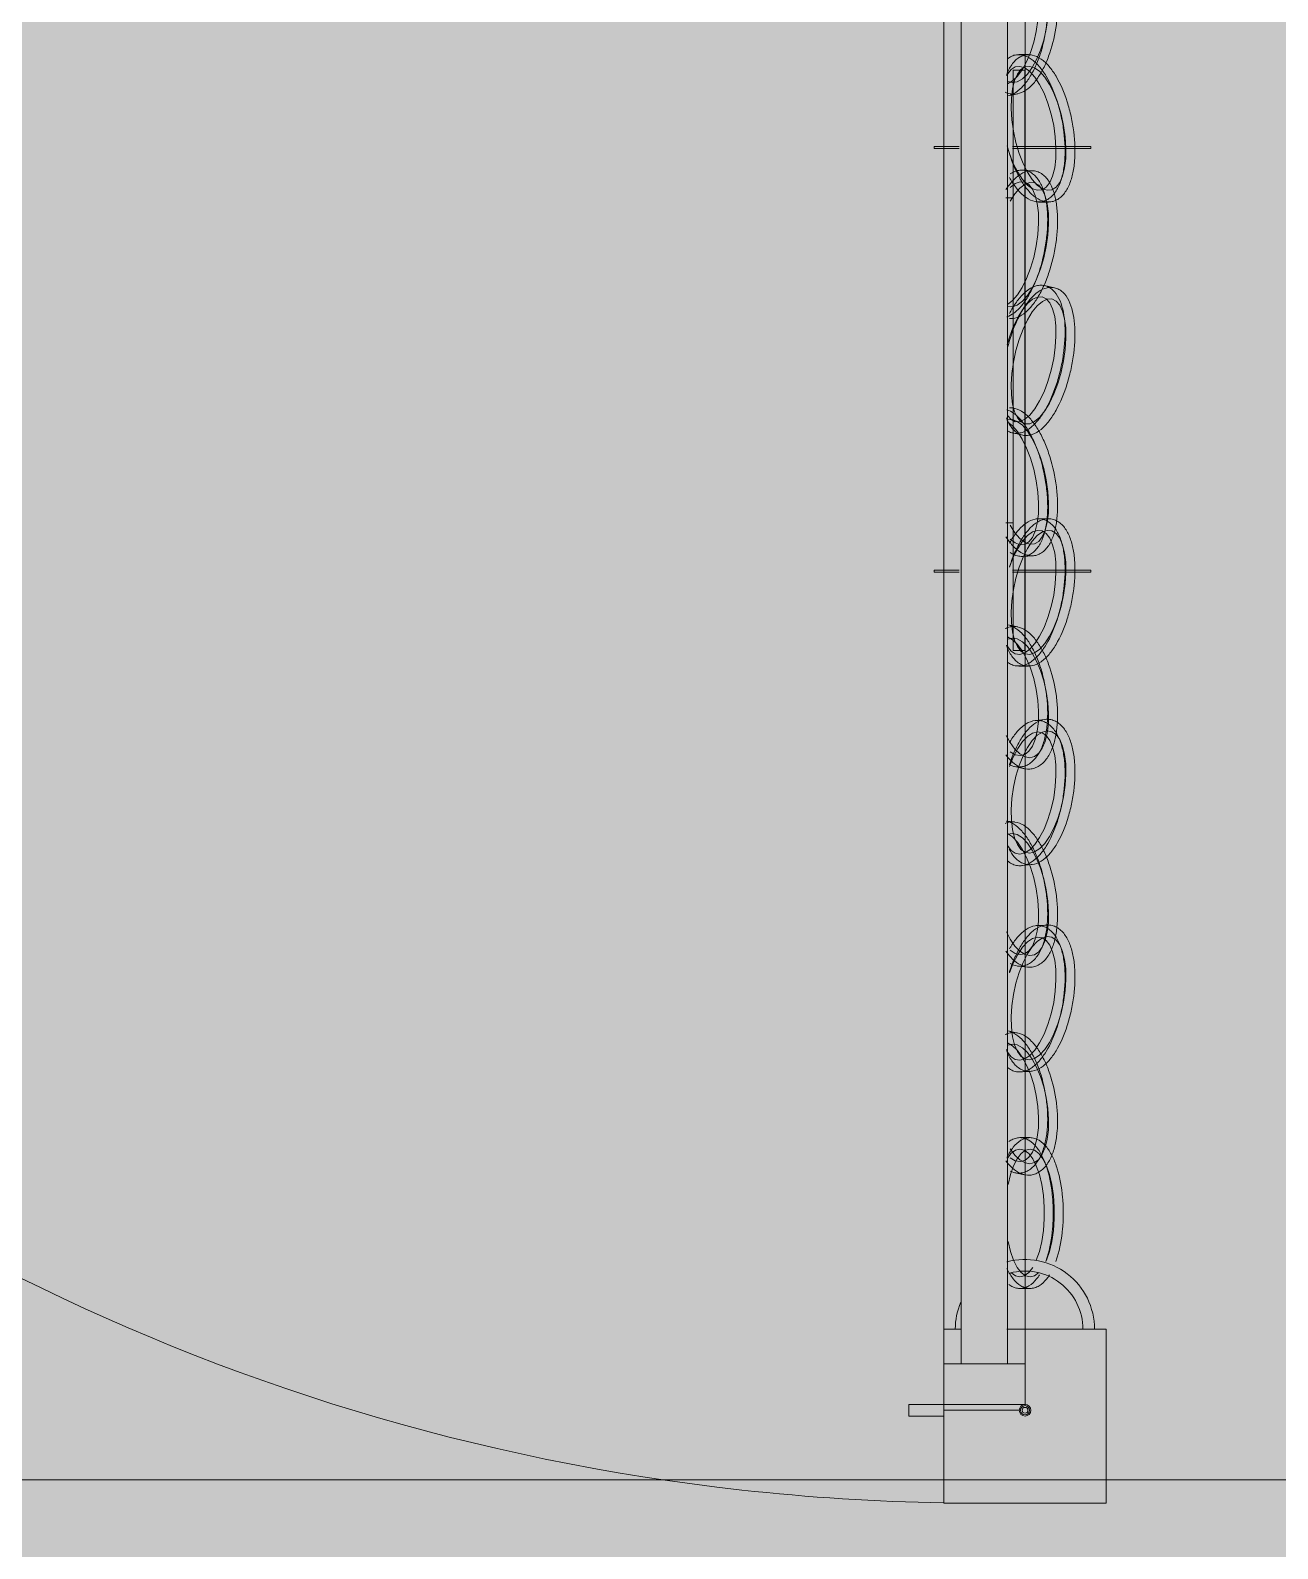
# Model space of a CAD drawing. Header units: millimetres. Extents: x 15878 to 679837, y -72324 to 391440.
# Drawn here: x 71982 to 73057, y 9538 to 10847 of the extents above; entities that cross this region are included whole.
import ezdxf

# ---------------------------------------------------------------- set-up
doc = ezdxf.new("R2010")
doc.units = ezdxf.units.MM
for name, color, linetype, lineweight in [('A-DETL-GENF', 92, 'Continuous', 5), ('A-DOOR', 31, 'Continuous', 5), ('A-GENM', 13, 'Continuous', 5), ('A-WALL', 113, 'Continuous', 5)]:
    doc.layers.add(name, color=color, linetype=linetype, lineweight=lineweight)

# ---------------------------------------------------------------- blocks, each defined once
blk = doc.blocks.new('WALL MONNT D-RING 1850 - WALL MONNT D-RING 1850-18802690-1_F')
at = {"layer": 'A-GENM', "color": 253}
for p, q in [((3.2, 1248.5), (-5.3, 1248.5)), ((0, 1235), (-10, 1235)), ((-10, 1235), (-10, 735)), ((0, 735), (0, 1235)), ((-14.7, 1213), (-6.2, 1214.8)), ((-78.3, 1169.2), (-78.3, 1167.5)), ((56.7, 1167.5), (56.7, 1169.2)), ((6.9, 1148.5), (-1.6, 1149)), ((-10, 1125), (-16.5, 1125)), ((11.8, 1121.5), (20.3, 1121.5)), ((25.4, 1047.6), (16.9, 1049.5)), ((-10.4, 922.4), (-1.9, 920.5)), ((-16.5, 845), (-10, 845)), ((20.3, 848.5), (11.8, 848.5)), ((-1.6, 816), (6.9, 816.5)), ((-78.3, 804.2), (-78.3, 802.5)), ((56.7, 802.5), (56.7, 804.2)), ((-6.2, 755.2), (-14.7, 757)), ((-10, 735), (0, 735)), ((-5.3, 721.5), (3.2, 721.5)), ((17.6, 675.5), (9.1, 674.6)), ((-8.8, 634.8), (-0.3, 633)), ((-9.1, 587.1), (-16.1, 587.9)), ((-2.6, 549.5), (5.9, 550.4)), ((18.9, 498.3), (10.4, 497.9)), ((-5.9, 462.9), (2.6, 462)), ((-6.2, 405.2), (-14.7, 407)), ((-3.9, 371.7), (4.6, 372.1)), ((4.4, 315), (-4.4, 315)), ((-8.8, 284.8), (-0.3, 283)), ((-4.4, 185), (4.4, 185)), ((-70, 150), (-70, 85)), ((-70, 150), (-54.6, 150)), ((-15.6, 150), (70, 150)), ((70, 20), (70, 150)), ((-70, 75), (-70, 20)), ((-70, 20), (-70, 0)), ((70, 0), (70, 20)), ((-67.6, 0), (-70, 0)), ((-49.5, 0), (-67.6, 0)), ((70, 0), (-49.5, 0))]:
    blk.add_line(p, q, dxfattribs=at)
at = {"layer": 'A-GENM', "color": 253, "flags": 128}
for points in [[(-0.2, 1324.6), (3.4, 1321.9), (6.5, 1317.5), (8.9, 1311.7), (10.7, 1304.6), (11.6, 1296.4), (11.8, 1287.5), (11.2, 1278.1), (9.8, 1268.6), (7.7, 1259.3), (4.9, 1250.4), (1.5, 1242.4), (-2.3, 1235.5), (-6.4, 1229.9), (-10.7, 1225.8), (-15.1, 1223.3)], [(-14.8, 1225.4), (-10.8, 1224.4), (-6.6, 1225.1), (-2.2, 1227.6), (2.1, 1231.7), (6.2, 1237.3), (10, 1244.3), (13.4, 1252.3), (16.2, 1261.1), (18.3, 1270.4), (19.7, 1279.9), (20.3, 1289.3), (20.2, 1298.2), (19.2, 1306.4), (17.4, 1313.5), (15, 1319.3), (11.9, 1323.7), (8.3, 1326.4)], [(-8.3, 1238), (-11.9, 1235.7), (-15, 1231.7)], [(23.3, 1132), (19.3, 1131.6), (15.1, 1132.9), (10.7, 1136.1), (6.4, 1140.9), (2.3, 1147.2), (-1.5, 1154.7), (-4.9, 1163.4), (-7.7, 1172.7), (-9.8, 1182.5), (-11.2, 1192.3), (-11.8, 1202), (-11.6, 1211), (-10.7, 1219.1), (-8.9, 1226.1), (-6.5, 1231.7), (-3.4, 1235.7), (0.2, 1238)], [(14.8, 1132), (18.4, 1134.3), (21.5, 1138.3), (23.9, 1143.9), (25.7, 1150.9), (26.6, 1159), (26.8, 1168), (26.2, 1177.7), (24.8, 1187.5), (22.7, 1197.3), (19.9, 1206.6), (16.5, 1215.3), (12.7, 1222.8), (8.6, 1229.1), (4.3, 1233.9), (-0.1, 1237.1), (-4.3, 1238.4), (-8.3, 1238)], [(0.2, 1238), (4.2, 1238.4), (8.4, 1237.1), (12.8, 1233.9), (17.1, 1229.1), (21.2, 1222.8), (25, 1215.3), (28.4, 1206.6), (31.2, 1197.3), (33.3, 1187.5), (34.7, 1177.7), (35.3, 1168), (35.2, 1159), (34.2, 1150.9), (32.4, 1143.9), (30, 1138.3), (26.9, 1134.3), (23.3, 1132)], [(-56.7, 1169.2), (-62.3, 1169.2), (-66.1, 1169.2), (-68.1, 1169.2), (-66.1, 1169.2), (-62.3, 1169.2), (-56.7, 1169.2)], [(-56.7, 1167.5), (-62.3, 1167.5), (-66.1, 1167.5), (-68.1, 1167.5), (-66.1, 1167.5), (-62.3, 1167.5), (-56.7, 1167.5)], [(0, 1169.2), (10, 1169.2), (19.5, 1169.2), (27.9, 1169.2), (35.1, 1169.2), (40.7, 1169.2), (44.5, 1169.2), (46.4, 1169.2), (44.5, 1169.2), (40.7, 1169.2), (35.1, 1169.2), (27.9, 1169.2), (19.5, 1169.2), (10, 1169.2), (-0.2, 1169.2), (-10.8, 1169.2)], [(-10.8, 1167.5), (-0.2, 1167.5), (10, 1167.5), (19.5, 1167.5), (27.9, 1167.5), (35.1, 1167.5), (40.7, 1167.5), (44.5, 1167.5), (46.4, 1167.5), (44.5, 1167.5), (40.7, 1167.5), (35.1, 1167.5), (27.9, 1167.5), (19.5, 1167.5), (10, 1167.5), (0, 1167.5)], [(-13.4, 1163.4), (-10, 1154.7), (-6.2, 1147.2), (-2.1, 1140.9), (2.2, 1136.1), (6.6, 1132.9), (10.8, 1131.6), (14.8, 1132)], [(-0.2, 1138.6), (3.4, 1136.5), (6.5, 1132.7), (8.9, 1127.2), (10.7, 1120.3), (11.6, 1112.2), (11.8, 1103.2), (11.2, 1093.6), (9.8, 1083.7), (7.7, 1073.8), (4.9, 1064.4), (1.5, 1055.6), (-2.3, 1047.9), (-6.4, 1041.4), (-10.7, 1036.5), (-15.1, 1033.1)], [(-12.8, 1134.1), (-8.4, 1137.4), (-4.2, 1138.9), (-0.2, 1138.6)], [(-14.8, 1031.4), (-10.8, 1031.1), (-6.6, 1032.6), (-2.2, 1035.9), (2.1, 1040.9), (6.2, 1047.3), (10, 1055.1), (13.4, 1063.8), (16.2, 1073.3), (18.3, 1083.1), (19.7, 1093), (20.3, 1102.7), (20.2, 1111.7), (19.2, 1119.8), (17.4, 1126.7), (15, 1132.1), (11.9, 1136), (8.3, 1138.1)], [(8.3, 1138.1), (4.3, 1138.4), (0.1, 1136.9), (-4.3, 1133.5), (-8.6, 1128.6), (-12.7, 1122.1)], [(14.8, 1039.7), (10.8, 1039.6), (6.6, 1037.7), (2.2, 1034), (-2.1, 1028.6), (-6.2, 1021.9), (-10, 1013.8), (-13.4, 1004.9), (-15.3, 998.8)], [(0.2, 930.3), (-3.4, 932), (-6.5, 935.5), (-8.9, 940.7), (-10.7, 947.3), (-11.6, 955.2), (-11.8, 964.1), (-11.2, 973.6), (-9.8, 983.5), (-7.7, 993.5), (-4.9, 1003.1), (-1.5, 1012), (2.3, 1020), (6.4, 1026.8), (10.7, 1032.1), (15.1, 1035.8), (19.3, 1037.8), (23.3, 1037.9)], [(-8.3, 932.1), (-4.3, 932.2), (-0.1, 934.2), (4.3, 937.9), (8.6, 943.2), (12.7, 950), (16.5, 958), (19.9, 966.9), (22.7, 976.5), (24.8, 986.5), (26.2, 996.4), (26.8, 1005.9), (26.6, 1014.8), (25.7, 1022.7), (23.9, 1029.3), (21.5, 1034.5), (18.4, 1038), (14.8, 1039.7)], [(23.3, 1037.9), (26.9, 1036.1), (30, 1032.6), (32.4, 1027.5), (34.2, 1020.8), (35.2, 1013), (35.3, 1004.1), (34.7, 994.5), (33.3, 984.6), (31.2, 974.7), (28.4, 965.1), (25, 956.2), (21.2, 948.1), (17.1, 941.4), (12.8, 936), (8.4, 932.3), (4.2, 930.4), (0.2, 930.3)], [(-15.1, 931.9), (-10.7, 928.5), (-6.4, 923.6), (-2.3, 917.1), (1.5, 909.4), (4.9, 900.6), (7.7, 891.2), (9.8, 881.3), (11.2, 871.4), (11.8, 861.8), (11.6, 852.8), (10.7, 844.7), (8.9, 837.8), (6.5, 832.3), (3.4, 828.5), (-0.2, 826.4)], [(-15, 937.4), (-11.9, 933.9), (-8.3, 932.1)], [(8.3, 826.9), (11.9, 829), (15, 832.9), (17.4, 838.3), (19.2, 845.2), (20.2, 853.3), (20.3, 862.3), (19.7, 872), (18.3, 881.9), (16.2, 891.7), (13.4, 901.2), (10, 909.9), (6.2, 917.7), (2.1, 924.1), (-2.2, 929.1), (-6.6, 932.4), (-10.8, 933.9), (-14.8, 933.6)], [(14.8, 838), (10.8, 838.4), (6.6, 837.1), (2.2, 833.9), (-2.1, 829.1), (-6.2, 822.8), (-10, 815.3), (-13.4, 806.6)], [(-12.7, 842.9), (-8.6, 836.4), (-4.3, 831.5), (0.1, 828.1), (4.3, 826.6), (8.3, 826.9)], [(0.2, 732), (-3.4, 734.3), (-6.5, 738.3), (-8.9, 743.9), (-10.7, 750.9), (-11.6, 759), (-11.8, 768), (-11.2, 777.7), (-9.8, 787.5), (-7.7, 797.3), (-4.9, 806.6), (-1.5, 815.3), (2.3, 822.8), (6.4, 829.1), (10.7, 833.9), (15.1, 837.1), (19.3, 838.4), (23.3, 838)], [(-8.3, 732), (-4.3, 731.6), (-0.1, 732.9), (4.3, 736.1), (8.6, 740.9), (12.7, 747.2), (16.5, 754.7), (19.9, 763.4), (22.7, 772.7), (24.8, 782.5), (26.2, 792.3), (26.8, 802), (26.6, 811), (25.7, 819.1), (23.9, 826.1), (21.5, 831.7), (18.4, 835.7), (14.8, 838)], [(23.3, 838), (26.9, 835.7), (30, 831.7), (32.4, 826.1), (34.2, 819.1), (35.2, 811), (35.3, 802), (34.7, 792.3), (33.3, 782.5), (31.2, 772.7), (28.4, 763.4), (25, 754.7), (21.2, 747.2), (17.1, 740.9), (12.8, 736.1), (8.4, 732.9), (4.2, 731.6), (0.2, 732)], [(-0.2, 826.4), (-4.2, 826.1), (-8.4, 827.6), (-12.8, 830.9)], [(-56.7, 804.2), (-62.3, 804.2), (-66.1, 804.2), (-68.1, 804.2), (-66.1, 804.2), (-62.3, 804.2), (-56.7, 804.2)], [(-56.7, 802.5), (-62.3, 802.5), (-66.1, 802.5), (-68.1, 802.5), (-66.1, 802.5), (-62.3, 802.5), (-56.7, 802.5)], [(0, 804.2), (10, 804.2), (19.5, 804.2), (27.9, 804.2), (35.1, 804.2), (40.7, 804.2), (44.5, 804.2), (46.4, 804.2), (44.5, 804.2), (40.7, 804.2), (35.1, 804.2), (27.9, 804.2), (19.5, 804.2), (10, 804.2), (-0.2, 804.2), (-10.8, 804.2)], [(-10.8, 802.5), (-0.2, 802.5), (10, 802.5), (19.5, 802.5), (27.9, 802.5), (35.1, 802.5), (40.7, 802.5), (44.5, 802.5), (46.4, 802.5), (44.5, 802.5), (40.7, 802.5), (35.1, 802.5), (27.9, 802.5), (19.5, 802.5), (10, 802.5), (0, 802.5)], [(-15.1, 746.7), (-10.7, 744.2), (-6.4, 740.1), (-2.3, 734.5), (1.5, 727.6), (4.9, 719.6), (7.7, 710.7), (9.8, 701.4), (11.2, 691.9), (11.8, 682.5), (11.6, 673.6), (10.7, 665.4), (8.9, 658.3), (6.5, 652.5), (3.4, 648.1), (-0.2, 645.4)], [(-15, 738.3), (-11.9, 734.3), (-8.3, 732)], [(8.3, 643.6), (11.9, 646.3), (15, 650.7), (17.4, 656.5), (19.2, 663.6), (20.2, 671.8), (20.3, 680.7), (19.7, 690.1), (18.3, 699.6), (16.2, 708.9), (13.4, 717.7), (10, 725.7), (6.2, 732.7), (2.1, 738.3), (-2.2, 742.4), (-6.6, 744.9), (-10.8, 745.6), (-14.8, 744.6)], [(-16.2, 661.7), (-12.7, 655.5), (-8.6, 649.9), (-4.3, 645.8), (0.1, 643.3), (4.3, 642.5), (8.3, 643.6)], [(14.8, 664), (10.8, 664.7), (6.6, 663.7), (2.2, 660.9), (-2.1, 656.4), (-6.2, 650.4), (-10, 643.1), (-13.4, 634.8)], [(0.2, 561), (-3.4, 563.5), (-6.5, 567.7), (-8.9, 573.5), (-10.7, 580.5), (-11.6, 588.7), (-11.8, 597.7), (-11.2, 607.3), (-9.8, 617), (-7.7, 626.6), (-4.9, 635.7), (-1.5, 644), (2.3, 651.3), (6.4, 657.3), (10.7, 661.8), (15.1, 664.6), (19.3, 665.6), (23.3, 664.9)], [(-8.3, 560.1), (-4.3, 559.4), (-0.1, 560.4), (4.3, 563.2), (8.6, 567.7), (12.7, 573.7), (16.5, 581), (19.9, 589.3), (22.7, 598.4), (24.8, 608), (26.2, 617.7), (26.8, 627.3), (26.6, 636.3), (25.7, 644.5), (23.9, 651.5), (21.5, 657.3), (18.4, 661.5), (14.8, 664)], [(23.3, 664.9), (26.9, 662.4), (30, 658.2), (32.4, 652.5), (34.2, 645.4), (35.2, 637.2), (35.3, 628.2), (34.7, 618.7), (33.3, 608.9), (31.2, 599.4), (28.4, 590.2), (25, 581.9), (21.2, 574.6), (17.1, 568.6), (12.8, 564.1), (8.4, 561.3), (4.2, 560.3), (0.2, 561)], [(-0.2, 645.4), (-4.2, 644.4), (-8.4, 645.1), (-12.8, 647.6)], [(-15.1, 577.1), (-10.7, 574.3), (-6.4, 569.8), (-2.3, 563.8), (1.5, 556.5), (4.9, 548.2), (7.7, 539.1), (9.8, 529.5), (11.2, 519.8), (11.8, 510.2), (11.6, 501.2), (10.7, 493), (8.9, 486), (6.5, 480.2), (3.4, 476), (-0.2, 473.5)], [(8.3, 472.6), (11.9, 475.1), (15, 479.3), (17.4, 485), (19.2, 492.1), (20.2, 500.3), (20.3, 509.3), (19.7, 518.8), (18.3, 528.6), (16.2, 538.1), (13.4, 547.3), (10, 555.6), (6.2, 562.9), (2.1, 568.9), (-2.2, 573.4), (-6.6, 576.2), (-10.8, 577.2), (-14.8, 576.5)], [(-15, 566.8), (-11.9, 562.6), (-8.3, 560.1)], [(-16, 492.3), (-12.7, 486.2), (-8.6, 480.2), (-4.3, 475.7), (0.1, 472.9), (4.3, 471.9), (8.3, 472.6)], [(14.8, 487.3), (10.8, 487.9), (6.6, 486.7), (2.2, 483.7), (-2.1, 479.1), (-6.2, 472.9), (-10, 465.5), (-13.4, 457)], [(0.2, 382.7), (-3.4, 385.1), (-6.5, 389.2), (-8.9, 394.9), (-10.7, 401.9), (-11.6, 410.1), (-11.8, 419.1), (-11.2, 428.7), (-9.8, 438.5), (-7.7, 448.2), (-4.9, 457.4), (-1.5, 465.9), (2.3, 473.4), (6.4, 479.5), (10.7, 484.2), (15.1, 487.1), (19.3, 488.3), (23.3, 487.7)], [(-8.3, 382.3), (-4.3, 381.7), (-0.1, 382.9), (4.3, 385.8), (8.6, 390.5), (12.7, 396.6), (16.5, 404.1), (19.9, 412.6), (22.7, 421.8), (24.8, 431.5), (26.2, 441.3), (26.8, 450.9), (26.6, 459.9), (25.7, 468.1), (23.9, 475.1), (21.5, 480.8), (18.4, 484.9), (14.8, 487.3)], [(23.3, 487.7), (26.9, 485.3), (30, 481.2), (32.4, 475.6), (34.2, 468.5), (35.2, 460.4), (35.3, 451.3), (34.7, 441.7), (33.3, 431.9), (31.2, 422.3), (28.4, 413), (25, 404.5), (21.2, 397.1), (17.1, 390.9), (12.8, 386.3), (8.4, 383.3), (4.2, 382.1), (0.2, 382.7)], [(-0.2, 473.5), (-4.2, 472.8), (-8.4, 473.8), (-12.8, 476.6)], [(-15.1, 396.7), (-10.7, 394.2), (-6.4, 390.1), (-2.3, 384.5), (1.5, 377.6), (4.9, 369.6), (7.7, 360.7), (9.8, 351.4), (11.2, 341.9), (11.8, 332.5), (11.6, 323.6), (10.7, 315.4), (8.9, 308.3), (6.5, 302.5), (3.4, 298.1), (-0.2, 295.4)], [(8.3, 293.6), (11.9, 296.3), (15, 300.7), (17.4, 306.5), (19.2, 313.6), (20.2, 321.8), (20.3, 330.7), (19.7, 340.1), (18.3, 349.6), (16.2, 358.9), (13.4, 367.7), (10, 375.7), (6.2, 382.7), (2.1, 388.3), (-2.2, 392.4), (-6.6, 394.9), (-10.8, 395.6), (-14.8, 394.6)], [(-15, 388.8), (-11.9, 384.7), (-8.3, 382.3)], [(-4.4, 305), (-8.2, 304.1), (-12, 301.3), (-15.4, 296.8)], [(-14.5, 274.5), (-12.5, 283.1), (-9.8, 290.6), (-6.7, 296.8), (-3.3, 301.3), (0.5, 304.1), (4.4, 305)], [(-12.7, 305.5), (-8.6, 299.9), (-4.3, 295.8), (0.1, 293.3), (4.3, 292.5), (8.3, 293.6)], [(9.8, 209.4), (12.5, 216.9), (14.5, 225.5), (15.9, 234.9), (16.6, 244.9), (16.6, 255.1), (15.9, 265.1), (14.5, 274.5), (12.5, 283.1), (9.8, 290.6), (6.7, 296.8), (3.3, 301.3), (-0.5, 304.1), (-4.4, 305)], [(4.4, 305), (8.2, 304.1), (12, 301.3), (15.4, 296.8), (18.5, 290.6), (21.2, 283.1), (23.2, 274.5), (24.6, 265.1), (25.3, 255.1), (25.3, 244.9), (24.6, 234.9), (23.2, 225.5), (21.2, 216.9), (18.5, 209.4)], [(-0.2, 295.4), (-4.2, 294.4), (-8.4, 295.1), (-12.8, 297.6)], [(4.4, 195), (0.5, 195.9), (-3.3, 198.7), (-6.7, 203.2), (-9.8, 209.4), (-12.5, 216.9), (-14.5, 225.5)], [(-12, 198.7), (-8.2, 195.9), (-4.4, 195)], [(-4.4, 195), (-0.5, 195.9), (3.3, 198.7), (6.7, 203.2)], [(12, 198.7), (8.2, 195.9), (4.4, 195)]]:
    blk.add_lwpolyline(points, dxfattribs=at)
at = {"layer": 'A-GENM', "color": 253}
for centre, radius, start, end in [((-40, 1850), 1850, 181.5585, 263.6704), ((0, 150), 60, 0, 105), ((0, 150), 50, 0, 105), ((0, 150), 60, 157.2674, 180), ((-40, 1850), 1850, 263.6704, 269.0663)]:
    blk.add_arc(centre, radius, start, end, dxfattribs=at)
for points, knots in [([(10.4, 1335.6), (11.7, 1335), (14.3, 1333.3), (18.9, 1328.7), (23.1, 1321.3), (26.4, 1311), (28, 1299.5), (28.3, 1287.3), (27, 1270.3), (23.1, 1253.5), (17.2, 1238.8), (12, 1229.3), (5.9, 1221.6), (-0.9, 1216.3), (-7.3, 1214.2), (-12.8, 1214.6), (-15.6, 1215.5), (-16.9, 1216.2)], [3.141593, 3.141593, 3.141593, 3.141593, 3.253792, 3.365992, 3.590392, 3.814791, 4.039191, 4.26359, 4.48799, 4.936788, 5.161188, 5.385587, 5.609987, 5.834386, 6.058786, 6.170986, 6.283185, 6.283185, 6.283185, 6.283185]), ([(-14.7, 1213), (-12.9, 1213.4), (-8.7, 1215), (-2.6, 1219.8), (3.4, 1227.4), (8.7, 1237), (14.6, 1251.7), (18.4, 1268.5), (19.8, 1285.4), (19.5, 1297.7), (17.8, 1309.2), (14.6, 1319.5), (10.3, 1326.9), (5.8, 1331.5), (3.2, 1333.1), (1.9, 1333.8)], [-5.987476, -5.987476, -5.987476, -5.987476, -5.834386, -5.609987, -5.385587, -5.161188, -4.936788, -4.48799, -4.26359, -4.039191, -3.814791, -3.590392, -3.365992, -3.253792, -3.141593, -3.141593, -3.141593, -3.141593]), ([(-1.9, 1247.6), (-3.2, 1247.1), (-5.8, 1245.8), (-10.3, 1241.7), (-13.7, 1236.4), (-15.5, 1231.8), (-15.9, 1230.4)], [3.1415927, 3.1415927, 3.1415927, 3.1415927, 3.2537924, 3.3659921, 3.5903916, 3.6879566, 3.6879566, 3.6879566, 3.6879566]), ([(-15, 1245), (-14.8, 1245.2), (-13.3, 1246.3), (-11.7, 1247.1), (-10.4, 1247.6)], [-3.2781836, -3.2781836, -3.2781836, -3.2781836, -3.2537924, -3.1415927, -3.1415927, -3.1415927, -3.1415927]), ([(-10.4, 1247.6), (-9.1, 1248.1), (-6.3, 1248.6), (-0.8, 1248.2), (5.6, 1245.2), (12.4, 1238.8), (20.5, 1227.3), (27, 1212.2), (31.5, 1195.2), (34.5, 1177.6), (35.1, 1160.4), (32.8, 1145.2), (29.6, 1135.2), (25.3, 1128.3), (20.8, 1124.2), (18.2, 1122.9), (16.9, 1122.4)], [-3.141593, -3.141593, -3.141593, -3.141593, -3.029393, -2.917193, -2.692794, -2.468394, -2.243995, -1.795196, -1.570796, -1.346397, -0.897598, -0.673198, -0.448799, -0.224399, -0.1122, 0, 0, 0, 0]), ([(25.4, 1122.4), (26.7, 1122.9), (29.3, 1124.2), (33.9, 1128.3), (38.1, 1135.2), (41.4, 1145.2), (43.6, 1160.4), (43, 1177.6), (40, 1195.2), (35.5, 1212.2), (29, 1227.3), (20.9, 1238.8), (14.1, 1245.2), (7.7, 1248.2), (2.2, 1248.6), (-0.6, 1248.1), (-1.9, 1247.6)], [0, 0, 0, 0, 0.1122, 0.224399, 0.448799, 0.673198, 0.897598, 1.346397, 1.570796, 1.795196, 2.243995, 2.468394, 2.692794, 2.917193, 3.029393, 3.141593, 3.141593, 3.141593, 3.141593]), ([(-58.7, 1169.2), (-61.7, 1169.2), (-68.7, 1169.2), (-76.3, 1169.2), (-79.3, 1169.2), (-76.3, 1169.2), (-68.7, 1169.2), (-61.7, 1169.2), (-58.7, 1169.2)], [0.747998, 0.747998, 0.747998, 0.747998, 0.942478, 1.256637, 1.570796, 1.884956, 2.199115, 2.393594, 2.393594, 2.393594, 2.393594]), ([(-58.7, 1167.5), (-61.7, 1167.5), (-68.7, 1167.5), (-76.3, 1167.5), (-79.3, 1167.5), (-76.3, 1167.5), (-68.7, 1167.5), (-61.7, 1167.5), (-58.7, 1167.5)], [-2.393594, -2.393594, -2.393594, -2.393594, -2.199115, -1.884956, -1.570796, -1.256637, -0.942478, -0.747998, -0.747998, -0.747998, -0.747998]), ([(-15.2, 1169.9), (-14.5, 1167.3), (-12.6, 1160.5), (-8.7, 1150.2), (-3.4, 1139.8), (2.6, 1131.2), (9.4, 1124.8), (15.8, 1121.8), (21.3, 1121.4), (24.1, 1121.9), (25.4, 1122.4)], [4.798822, 4.798822, 4.798822, 4.798822, 4.936788, 5.161188, 5.385587, 5.609987, 5.834386, 6.058786, 6.170986, 6.283185, 6.283185, 6.283185, 6.283185]), ([(-10.8, 1169.2), (-6.8, 1169.2), (1.4, 1169.2), (12.6, 1169.2), (22.6, 1169.2), (34.4, 1169.2), (46, 1169.2), (54.7, 1169.2), (57.7, 1169.2), (54.7, 1169.2), (46, 1169.2), (34.4, 1169.2), (22.6, 1169.2), (12.6, 1169.2), (4.9, 1169.2), (0.8, 1169.2), (0.6, 1169.2)], [3.141593, 3.141593, 3.141593, 3.141593, 3.298672, 3.455752, 3.612832, 3.769911, 4.08407, 4.39823, 4.712389, 5.026548, 5.340708, 5.654867, 5.811946, 5.969026, 6.126106, 6.133586, 6.133586, 6.133586, 6.133586]), ([(0.6, 1167.5), (0.8, 1167.5), (4.9, 1167.5), (12.6, 1167.5), (22.6, 1167.5), (34.4, 1167.5), (46, 1167.5), (54.7, 1167.5), (57.7, 1167.5), (54.7, 1167.5), (46, 1167.5), (34.4, 1167.5), (22.6, 1167.5), (12.6, 1167.5), (1.4, 1167.5), (-6.8, 1167.5), (-10.8, 1167.5)], [-6.133586, -6.133586, -6.133586, -6.133586, -6.126106, -5.969026, -5.811946, -5.654867, -5.340708, -5.026548, -4.712389, -4.39823, -4.08407, -3.769911, -3.612832, -3.455752, -3.298672, -3.141593, -3.141593, -3.141593, -3.141593]), ([(-16.3, 1132.2), (-15, 1134.2), (-11.6, 1138.8), (-5.6, 1144.7), (0.8, 1148), (6.3, 1148.7), (9.1, 1148.2), (10.4, 1147.8)], [2.3220467, 2.3220467, 2.3220467, 2.3220467, 2.4683942, 2.6927937, 2.9171932, 3.0293929, 3.1415927, 3.1415927, 3.1415927, 3.1415927]), ([(-15.5, 1022.5), (-13.4, 1023.2), (-8.9, 1025.7), (-2.6, 1031.9), (3.4, 1040.8), (8.7, 1051.4), (14.6, 1067.4), (18.4, 1085.2), (19.8, 1102.6), (19.5, 1115), (17.8, 1126.3), (14.6, 1136.2), (10.3, 1142.9), (5.8, 1146.7), (3.2, 1147.9), (1.9, 1148.4)], [-6.010003, -6.010003, -6.010003, -6.010003, -5.834386, -5.609987, -5.385587, -5.161188, -4.936788, -4.48799, -4.26359, -4.039191, -3.814791, -3.590392, -3.365992, -3.253792, -3.141593, -3.141593, -3.141593, -3.141593]), ([(10.4, 1147.8), (11.7, 1147.4), (14.3, 1146.1), (18.9, 1142.3), (23.1, 1135.6), (26.4, 1125.7), (28, 1114.4), (28.3, 1102), (27, 1084.6), (23.1, 1066.8), (17.2, 1050.9), (12, 1040.2), (5.9, 1031.4), (-0.9, 1024.7), (-7.3, 1021.4), (-11.7, 1020.9), (-13.2, 1021), (-13.4, 1021)], [3.141593, 3.141593, 3.141593, 3.141593, 3.253792, 3.365992, 3.590392, 3.814791, 4.039191, 4.26359, 4.48799, 4.936788, 5.161188, 5.385587, 5.609987, 5.834386, 6.058786, 6.170986, 6.187016, 6.187016, 6.187016, 6.187016]), ([(16.9, 1122.4), (15.6, 1121.9), (12.8, 1121.4), (7.3, 1121.8), (0.9, 1124.8), (-5.9, 1131.2), (-10.5, 1137.7), (-12.8, 1141.8), (-13.3, 1142.6)], [-6.2831853, -6.2831853, -6.2831853, -6.2831853, -6.1709856, -6.0587858, -5.8343864, -5.6099869, -5.3855874, -5.3270484, -5.3270484, -5.3270484, -5.3270484]), ([(1.9, 1148.4), (0.6, 1148.8), (-2.2, 1149.2), (-7.2, 1148.6), (-10.6, 1147.1), (-12.7, 1145.7)], [-3.1415927, -3.1415927, -3.1415927, -3.1415927, -3.0293929, -2.9171932, -2.7318197, -2.7318197, -2.7318197, -2.7318197]), ([(25.4, 1047.6), (24.1, 1047.9), (21.3, 1048.1), (15.8, 1046.9), (9.4, 1043), (2.6, 1035.8), (-3.4, 1026.5), (-8.7, 1015.5), (-12.4, 1005.1), (-14.3, 998.5), (-14.9, 996.2)], [-6.283185, -6.283185, -6.283185, -6.283185, -6.170986, -6.058786, -5.834386, -5.609987, -5.385587, -5.161188, -4.936788, -4.816038, -4.816038, -4.816038, -4.816038]), ([(-13.3, 1025.3), (-12.8, 1026.2), (-10.5, 1030.6), (-5.9, 1037.6), (0.9, 1044.9), (7.3, 1048.8), (12.8, 1049.9), (15.6, 1049.7), (16.9, 1049.5)], [5.3270484, 5.3270484, 5.3270484, 5.3270484, 5.3855874, 5.6099869, 5.8343864, 6.0587858, 6.1709856, 6.2831853, 6.2831853, 6.2831853, 6.2831853]), ([(16.9, 1049.5), (18.2, 1049.2), (20.8, 1048.2), (25.3, 1044.9), (29.6, 1038.7), (32.8, 1029.3), (35.1, 1014.7), (34.5, 997.6), (31.5, 979.8), (27, 962.4), (20.5, 946.6), (12.4, 934.2), (5.6, 927), (-0.8, 923.1), (-6.3, 921.9), (-9.1, 922.1), (-10.4, 922.4)], [0, 0, 0, 0, 0.1122, 0.224399, 0.448799, 0.673198, 0.897598, 1.346397, 1.570796, 1.795196, 2.243995, 2.468394, 2.692794, 2.917193, 3.029393, 3.141593, 3.141593, 3.141593, 3.141593]), ([(-1.9, 920.5), (-0.6, 920.3), (2.2, 920.1), (7.7, 921.2), (14.1, 925.1), (20.9, 932.4), (29, 944.8), (35.5, 960.6), (40, 978), (43, 995.7), (43.6, 1012.8), (41.4, 1027.5), (38.1, 1036.9), (33.9, 1043.1), (29.3, 1046.4), (26.7, 1047.3), (25.4, 1047.6)], [-3.141593, -3.141593, -3.141593, -3.141593, -3.029393, -2.917193, -2.692794, -2.468394, -2.243995, -1.795196, -1.570796, -1.346397, -0.897598, -0.673198, -0.448799, -0.224399, -0.1122, 0, 0, 0, 0]), ([(1.9, 816.6), (3.2, 817.1), (5.8, 818.3), (10.3, 822.1), (14.6, 828.8), (17.8, 838.7), (19.5, 850), (19.8, 862.4), (18.4, 879.8), (14.6, 897.6), (8.7, 913.6), (3.4, 924.2), (-2.6, 933.1), (-8.9, 939.3), (-13.4, 941.8), (-15.5, 942.5)], [3.141593, 3.141593, 3.141593, 3.141593, 3.253792, 3.365992, 3.590392, 3.814791, 4.039191, 4.26359, 4.48799, 4.936788, 5.161188, 5.385587, 5.609987, 5.834386, 6.010003, 6.010003, 6.010003, 6.010003]), ([(-13.4, 944), (-13.2, 944), (-11.7, 944.1), (-7.3, 943.6), (-0.9, 940.3), (5.9, 933.6), (12, 924.8), (17.2, 914.1), (23.1, 898.2), (27, 880.4), (28.3, 863), (28, 850.6), (26.4, 839.3), (23.1, 829.4), (18.9, 822.7), (14.3, 818.9), (11.7, 817.6), (10.4, 817.2)], [-6.187016, -6.187016, -6.187016, -6.187016, -6.170986, -6.058786, -5.834386, -5.609987, -5.385587, -5.161188, -4.936788, -4.48799, -4.26359, -4.039191, -3.814791, -3.590392, -3.365992, -3.253792, -3.141593, -3.141593, -3.141593, -3.141593]), ([(-15.9, 935.5), (-15.5, 934.1), (-13.7, 929.9), (-10.3, 925.1), (-5.8, 921.8), (-3.2, 920.8), (-1.9, 920.5)], [-3.6879566, -3.6879566, -3.6879566, -3.6879566, -3.5903916, -3.3659921, -3.2537924, -3.1415927, -3.1415927, -3.1415927, -3.1415927]), ([(-10.4, 922.4), (-11.7, 922.7), (-13.3, 923.2), (-14.8, 924.1), (-15, 924.2)], [3.1415927, 3.1415927, 3.1415927, 3.1415927, 3.2537924, 3.2781836, 3.2781836, 3.2781836, 3.2781836]), ([(25.4, 847.6), (24.1, 848.1), (21.3, 848.6), (15.8, 848.2), (9.4, 845.2), (2.6, 838.8), (-3.4, 830.2), (-8.7, 819.8), (-11.8, 811.6), (-13.2, 807.1), (-13.3, 806.7)], [-6.283185, -6.283185, -6.283185, -6.283185, -6.170986, -6.058786, -5.834386, -5.609987, -5.385587, -5.161188, -4.936788, -4.917275, -4.917275, -4.917275, -4.917275]), ([(-13.3, 827.4), (-12.8, 828.2), (-10.5, 832.3), (-5.9, 838.8), (0.9, 845.2), (7.3, 848.2), (12.8, 848.6), (15.6, 848.1), (16.9, 847.6)], [5.3270484, 5.3270484, 5.3270484, 5.3270484, 5.3855874, 5.6099869, 5.8343864, 6.0587858, 6.1709856, 6.2831853, 6.2831853, 6.2831853, 6.2831853]), ([(16.9, 847.6), (18.2, 847.1), (20.8, 845.8), (25.3, 841.7), (29.6, 834.8), (32.8, 824.8), (35.1, 809.6), (34.5, 792.4), (31.5, 774.8), (27, 757.8), (20.5, 742.7), (12.4, 731.2), (5.6, 724.8), (-0.8, 721.8), (-6.3, 721.4), (-9.1, 721.9), (-10.4, 722.4)], [0, 0, 0, 0, 0.1122, 0.224399, 0.448799, 0.673198, 0.897598, 1.346397, 1.570796, 1.795196, 2.243995, 2.468394, 2.692794, 2.917193, 3.029393, 3.141593, 3.141593, 3.141593, 3.141593]), ([(-1.9, 722.4), (-0.6, 721.9), (2.2, 721.4), (7.7, 721.8), (14.1, 724.8), (20.9, 731.2), (29, 742.7), (35.5, 757.8), (40, 774.8), (43, 792.4), (43.6, 809.6), (41.4, 824.8), (38.1, 834.8), (33.9, 841.7), (29.3, 845.8), (26.7, 847.1), (25.4, 847.6)], [-3.141593, -3.141593, -3.141593, -3.141593, -3.029393, -2.917193, -2.692794, -2.468394, -2.243995, -1.795196, -1.570796, -1.346397, -0.897598, -0.673198, -0.448799, -0.224399, -0.1122, 0, 0, 0, 0]), ([(10.4, 817.2), (9.1, 816.8), (6.3, 816.3), (0.8, 817), (-5.6, 820.3), (-11.6, 826.2), (-15, 830.8), (-16.3, 832.8)], [-3.1415927, -3.1415927, -3.1415927, -3.1415927, -3.0293929, -2.9171932, -2.6927937, -2.4683942, -2.3220467, -2.3220467, -2.3220467, -2.3220467]), ([(-12.7, 819.3), (-10.6, 817.9), (-7.2, 816.4), (-2.2, 815.8), (0.6, 816.2), (1.9, 816.6)], [2.7318197, 2.7318197, 2.7318197, 2.7318197, 2.9171932, 3.0293929, 3.1415927, 3.1415927, 3.1415927, 3.1415927]), ([(-58.7, 804.2), (-61.7, 804.2), (-68.7, 804.2), (-76.3, 804.2), (-79.3, 804.2), (-76.3, 804.2), (-68.7, 804.2), (-61.7, 804.2), (-58.7, 804.2)], [0.747998, 0.747998, 0.747998, 0.747998, 0.942478, 1.256637, 1.570796, 1.884956, 2.199115, 2.393594, 2.393594, 2.393594, 2.393594]), ([(-58.7, 802.5), (-61.7, 802.5), (-68.7, 802.5), (-76.3, 802.5), (-79.3, 802.5), (-76.3, 802.5), (-68.7, 802.5), (-61.7, 802.5), (-58.7, 802.5)], [-2.393594, -2.393594, -2.393594, -2.393594, -2.199115, -1.884956, -1.570796, -1.256637, -0.942478, -0.747998, -0.747998, -0.747998, -0.747998]), ([(-10.8, 804.2), (-6.8, 804.2), (1.4, 804.2), (12.6, 804.2), (22.6, 804.2), (34.4, 804.2), (46, 804.2), (54.7, 804.2), (57.7, 804.2), (54.7, 804.2), (46, 804.2), (34.4, 804.2), (22.6, 804.2), (12.6, 804.2), (4.9, 804.2), (0.8, 804.2), (0.6, 804.2)], [3.141593, 3.141593, 3.141593, 3.141593, 3.298672, 3.455752, 3.612832, 3.769911, 4.08407, 4.39823, 4.712389, 5.026548, 5.340708, 5.654867, 5.811946, 5.969026, 6.126106, 6.133586, 6.133586, 6.133586, 6.133586]), ([(0.6, 802.5), (0.8, 802.5), (4.9, 802.5), (12.6, 802.5), (22.6, 802.5), (34.4, 802.5), (46, 802.5), (54.7, 802.5), (57.7, 802.5), (54.7, 802.5), (46, 802.5), (34.4, 802.5), (22.6, 802.5), (12.6, 802.5), (1.4, 802.5), (-6.8, 802.5), (-10.8, 802.5)], [-6.133586, -6.133586, -6.133586, -6.133586, -6.126106, -5.969026, -5.811946, -5.654867, -5.340708, -5.026548, -4.712389, -4.39823, -4.08407, -3.769911, -3.612832, -3.455752, -3.298672, -3.141593, -3.141593, -3.141593, -3.141593]), ([(-16.9, 753.8), (-15.6, 754.5), (-12.8, 755.4), (-7.3, 755.8), (-0.9, 753.7), (5.9, 748.4), (12, 740.7), (17.2, 731.2), (23.1, 716.5), (27, 699.7), (28.3, 682.7), (28, 670.5), (26.4, 659), (23.1, 648.7), (18.9, 641.3), (14.3, 636.7), (11.7, 635), (10.4, 634.4)], [-6.283185, -6.283185, -6.283185, -6.283185, -6.170986, -6.058786, -5.834386, -5.609987, -5.385587, -5.161188, -4.936788, -4.48799, -4.26359, -4.039191, -3.814791, -3.590392, -3.365992, -3.253792, -3.141593, -3.141593, -3.141593, -3.141593]), ([(1.9, 636.2), (3.2, 636.9), (5.8, 638.5), (10.3, 643.1), (14.6, 650.5), (17.8, 660.8), (19.5, 672.3), (19.8, 684.6), (18.4, 701.5), (14.6, 718.3), (8.7, 733), (3.4, 742.6), (-2.6, 750.2), (-8.7, 755), (-12.9, 756.6), (-14.7, 757)], [3.141593, 3.141593, 3.141593, 3.141593, 3.253792, 3.365992, 3.590392, 3.814791, 4.039191, 4.26359, 4.48799, 4.936788, 5.161188, 5.385587, 5.609987, 5.834386, 5.987476, 5.987476, 5.987476, 5.987476]), ([(-15.9, 739.6), (-15.5, 738.2), (-13.7, 733.6), (-10.3, 728.3), (-5.8, 724.2), (-3.2, 722.9), (-1.9, 722.4)], [-3.6879566, -3.6879566, -3.6879566, -3.6879566, -3.5903916, -3.3659921, -3.2537924, -3.1415927, -3.1415927, -3.1415927, -3.1415927]), ([(-10.4, 722.4), (-11.7, 722.9), (-13.3, 723.7), (-14.8, 724.8), (-15, 725)], [3.1415927, 3.1415927, 3.1415927, 3.1415927, 3.2537924, 3.2781836, 3.2781836, 3.2781836, 3.2781836]), ([(25.4, 674.3), (24.1, 674.9), (21.3, 675.7), (15.8, 675.7), (9.4, 673.1), (2.6, 667.2), (-3.4, 659.1), (-8.7, 649.1), (-11.8, 641.1), (-13.2, 636.7), (-13.3, 636.4)], [-6.283185, -6.283185, -6.283185, -6.283185, -6.170986, -6.058786, -5.834386, -5.609987, -5.385587, -5.161188, -4.936788, -4.917275, -4.917275, -4.917275, -4.917275]), ([(-13.3, 655.4), (-12.8, 656.2), (-10.5, 660.2), (-5.9, 666.3), (0.9, 672.2), (7.3, 674.7), (12.8, 674.8), (15.6, 674), (16.9, 673.4)], [5.3270484, 5.3270484, 5.3270484, 5.3270484, 5.3855874, 5.6099869, 5.8343864, 6.0587858, 6.1709856, 6.2831853, 6.2831853, 6.2831853, 6.2831853]), ([(16.9, 673.4), (18.2, 672.9), (20.8, 671.3), (25.3, 667), (29.6, 659.8), (32.8, 649.6), (35.1, 634.4), (34.5, 617.2), (31.5, 599.9), (27, 583.3), (20.5, 568.6), (12.4, 557.8), (5.6, 551.9), (-0.8, 549.3), (-6.3, 549.3), (-9.1, 550.1), (-10.4, 550.7)], [0, 0, 0, 0, 0.1122, 0.224399, 0.448799, 0.673198, 0.897598, 1.346397, 1.570796, 1.795196, 2.243995, 2.468394, 2.692794, 2.917193, 3.029393, 3.141593, 3.141593, 3.141593, 3.141593]), ([(-1.9, 551.6), (-0.6, 551), (2.2, 550.2), (7.7, 550.3), (14.1, 552.8), (20.9, 558.7), (29, 569.6), (35.5, 584.2), (40, 600.8), (43, 618.1), (43.6, 635.3), (41.4, 650.5), (38.1, 660.8), (33.9, 667.9), (29.3, 672.2), (26.7, 673.8), (25.4, 674.3)], [-3.141593, -3.141593, -3.141593, -3.141593, -3.029393, -2.917193, -2.692794, -2.468394, -2.243995, -1.795196, -1.570796, -1.346397, -0.897598, -0.673198, -0.448799, -0.224399, -0.1122, 0, 0, 0, 0]), ([(10.4, 634.4), (9.1, 633.7), (6.3, 632.8), (0.8, 632.4), (-5.6, 634.5), (-11.6, 639.2), (-15, 643.2), (-16.3, 644.9)], [-3.1415927, -3.1415927, -3.1415927, -3.1415927, -3.0293929, -2.9171932, -2.6927937, -2.4683942, -2.3220467, -2.3220467, -2.3220467, -2.3220467]), ([(-12.7, 636.1), (-10.6, 635.2), (-7.2, 634.3), (-2.2, 634.6), (0.6, 635.5), (1.9, 636.2)], [2.7318197, 2.7318197, 2.7318197, 2.7318197, 2.9171932, 3.0293929, 3.1415927, 3.1415927, 3.1415927, 3.1415927]), ([(-16.9, 585.9), (-15.6, 586.5), (-12.8, 587.3), (-7.3, 587.2), (-0.9, 584.7), (5.9, 578.8), (12, 570.6), (17.2, 560.6), (23.1, 545.3), (27, 528), (28.3, 510.8), (28, 498.4), (26.4, 487), (23.1, 476.7), (18.9, 469.6), (14.3, 465.3), (11.7, 463.7), (10.4, 463.2)], [-6.283185, -6.283185, -6.283185, -6.283185, -6.170986, -6.058786, -5.834386, -5.609987, -5.385587, -5.161188, -4.936788, -4.48799, -4.26359, -4.039191, -3.814791, -3.590392, -3.365992, -3.253792, -3.141593, -3.141593, -3.141593, -3.141593]), ([(1.9, 464.1), (3.2, 464.6), (5.8, 466.2), (10.3, 470.5), (14.6, 477.7), (17.8, 487.9), (19.5, 499.3), (19.8, 511.7), (18.4, 529), (14.6, 546.3), (8.7, 561.6), (3.4, 571.6), (-2.6, 579.7), (-8.9, 585.2), (-13.4, 587.2), (-15.5, 587.7)], [3.141593, 3.141593, 3.141593, 3.141593, 3.253792, 3.365992, 3.590392, 3.814791, 4.039191, 4.26359, 4.48799, 4.936788, 5.161188, 5.385587, 5.609987, 5.834386, 6.010003, 6.010003, 6.010003, 6.010003]), ([(-13.5, 563.8), (-12.3, 561.3), (-10, 557.6), (-5.8, 553.7), (-3.2, 552.1), (-1.9, 551.6)], [-3.5513656, -3.5513656, -3.5513656, -3.5513656, -3.3659921, -3.2537924, -3.1415927, -3.1415927, -3.1415927, -3.1415927]), ([(-10.4, 550.7), (-11.7, 551.2), (-13.3, 552.2), (-14.8, 553.3), (-15, 553.5)], [3.1415927, 3.1415927, 3.1415927, 3.1415927, 3.2537924, 3.2781836, 3.2781836, 3.2781836, 3.2781836]), ([(25.4, 497.3), (24.1, 497.8), (21.3, 498.5), (15.8, 498.3), (9.4, 495.5), (2.6, 489.3), (-3.4, 480.9), (-8.7, 470.7), (-11.8, 462.6), (-13.2, 458.2), (-13.3, 457.8)], [-6.283185, -6.283185, -6.283185, -6.283185, -6.170986, -6.058786, -5.834386, -5.609987, -5.385587, -5.161188, -4.936788, -4.917275, -4.917275, -4.917275, -4.917275]), ([(-13.3, 477.7), (-12.8, 478.5), (-10.5, 482.5), (-5.9, 488.8), (0.9, 495), (7.3, 497.8), (12.8, 498), (15.6, 497.3), (16.9, 496.8)], [5.3270484, 5.3270484, 5.3270484, 5.3270484, 5.3855874, 5.6099869, 5.8343864, 6.0587858, 6.1709856, 6.2831853, 6.2831853, 6.2831853, 6.2831853]), ([(16.9, 496.8), (18.2, 496.3), (20.8, 494.8), (25.3, 490.6), (29.6, 483.6), (32.8, 473.5), (35.1, 458.2), (34.5, 441), (31.5, 423.6), (27, 406.7), (20.5, 391.8), (12.4, 380.7), (5.6, 374.5), (-0.8, 371.7), (-6.3, 371.5), (-9.1, 372.2), (-10.4, 372.7)], [0, 0, 0, 0, 0.1122, 0.224399, 0.448799, 0.673198, 0.897598, 1.346397, 1.570796, 1.795196, 2.243995, 2.468394, 2.692794, 2.917193, 3.029393, 3.141593, 3.141593, 3.141593, 3.141593]), ([(-1.9, 373.2), (-0.6, 372.7), (2.2, 372), (7.7, 372.2), (14.1, 375), (20.9, 381.2), (29, 392.3), (35.5, 407.2), (40, 424), (43, 441.5), (43.6, 458.7), (41.4, 474), (38.1, 484.1), (33.9, 491.1), (29.3, 495.3), (26.7, 496.7), (25.4, 497.3)], [-3.141593, -3.141593, -3.141593, -3.141593, -3.029393, -2.917193, -2.692794, -2.468394, -2.243995, -1.795196, -1.570796, -1.346397, -0.897598, -0.673198, -0.448799, -0.224399, -0.1122, 0, 0, 0, 0]), ([(10.4, 463.2), (9.1, 462.6), (6.3, 461.8), (0.8, 461.8), (-5.6, 464.4), (-11.6, 469.6), (-15, 473.9), (-16.3, 475.7)], [-3.1415927, -3.1415927, -3.1415927, -3.1415927, -3.0293929, -2.9171932, -2.6927937, -2.4683942, -2.3220467, -2.3220467, -2.3220467, -2.3220467]), ([(-12.7, 465.1), (-10.6, 464), (-7.2, 462.8), (-2.2, 462.7), (0.6, 463.5), (1.9, 464.1)], [2.7318197, 2.7318197, 2.7318197, 2.7318197, 2.9171932, 3.0293929, 3.1415927, 3.1415927, 3.1415927, 3.1415927]), ([(1.9, 286.2), (3.2, 286.9), (5.8, 288.5), (10.3, 293.1), (14.6, 300.5), (17.8, 310.8), (19.5, 322.3), (19.8, 334.6), (18.4, 351.5), (14.6, 368.3), (8.7, 383), (3.4, 392.6), (-2.6, 400.2), (-8.7, 405), (-12.9, 406.6), (-14.7, 407)], [3.141593, 3.141593, 3.141593, 3.141593, 3.253792, 3.365992, 3.590392, 3.814791, 4.039191, 4.26359, 4.48799, 4.936788, 5.161188, 5.385587, 5.609987, 5.834386, 5.987476, 5.987476, 5.987476, 5.987476]), ([(-16.9, 403.8), (-15.6, 404.5), (-12.8, 405.4), (-7.3, 405.8), (-0.9, 403.7), (5.9, 398.4), (12, 390.7), (17.2, 381.2), (23.1, 366.5), (27, 349.7), (28.3, 332.7), (28, 320.5), (26.4, 309), (23.1, 298.7), (18.9, 291.3), (14.3, 286.7), (11.7, 285), (10.4, 284.4)], [-6.283185, -6.283185, -6.283185, -6.283185, -6.170986, -6.058786, -5.834386, -5.609987, -5.385587, -5.161188, -4.936788, -4.48799, -4.26359, -4.039191, -3.814791, -3.590392, -3.365992, -3.253792, -3.141593, -3.141593, -3.141593, -3.141593]), ([(-15.9, 390.9), (-15.5, 389.4), (-13.7, 384.8), (-10.3, 379.4), (-5.8, 375.2), (-3.2, 373.7), (-1.9, 373.2)], [-3.6879566, -3.6879566, -3.6879566, -3.6879566, -3.5903916, -3.3659921, -3.2537924, -3.1415927, -3.1415927, -3.1415927, -3.1415927]), ([(-10.4, 372.7), (-11.7, 373.3), (-13.3, 374.1), (-14.8, 375.3), (-15, 375.5)], [3.1415927, 3.1415927, 3.1415927, 3.1415927, 3.2537924, 3.2781836, 3.2781836, 3.2781836, 3.2781836]), ([(4.4, 315), (3, 315), (0.3, 314.6), (-4.9, 312.3), (-10.3, 307.1), (-13.8, 301.3), (-15.4, 298), (-15.5, 297.9)], [-6.2831853, -6.2831853, -6.2831853, -6.2831853, -6.1709856, -6.0587858, -5.8343864, -5.6099869, -5.6002304, -5.6002304, -5.6002304, -5.6002304]), ([(-13.8, 311.7), (-13.3, 312.1), (-11.6, 313.2), (-8.4, 314.6), (-5.7, 315), (-4.4, 315)], [6.0100033, 6.0100033, 6.0100033, 6.0100033, 6.0587858, 6.1709856, 6.2831853, 6.2831853, 6.2831853, 6.2831853]), ([(-4.4, 315), (-3, 315), (-0.3, 314.6), (4.9, 312.3), (10.3, 307.1), (15.5, 298.6), (20.7, 284.8), (23.8, 268), (24.6, 250), (23.8, 232), (21.2, 218), (18.4, 209.5), (18, 208.2)], [0, 0, 0, 0, 0.1122, 0.224399, 0.448799, 0.673198, 0.897598, 1.346397, 1.570796, 1.795196, 2.243995, 2.322047, 2.322047, 2.322047, 2.322047]), ([(26.7, 208.2), (27.1, 209.5), (29.9, 218), (32.5, 232), (33.3, 250), (32.5, 268), (29.4, 284.8), (24.2, 298.6), (19, 307.1), (13.6, 312.3), (8.4, 314.6), (5.7, 315), (4.4, 315)], [-2.322047, -2.322047, -2.322047, -2.322047, -2.243995, -1.795196, -1.570796, -1.346397, -0.897598, -0.673198, -0.448799, -0.224399, -0.1122, 0, 0, 0, 0]), ([(10.4, 284.4), (9.1, 283.7), (6.3, 282.8), (0.8, 282.4), (-5.6, 284.5), (-11.6, 289.2), (-15, 293.2), (-16.3, 294.9)], [-3.1415927, -3.1415927, -3.1415927, -3.1415927, -3.0293929, -2.9171932, -2.6927937, -2.4683942, -2.3220467, -2.3220467, -2.3220467, -2.3220467]), ([(-12.7, 286.1), (-10.6, 285.2), (-7.2, 284.3), (-2.2, 284.6), (0.6, 285.5), (1.9, 286.2)], [2.7318197, 2.7318197, 2.7318197, 2.7318197, 2.9171932, 3.0293929, 3.1415927, 3.1415927, 3.1415927, 3.1415927]), ([(-15.5, 202.1), (-15.4, 202), (-13.8, 198.7), (-10.3, 192.9), (-4.9, 187.7), (0.3, 185.4), (3, 185), (4.4, 185)], [-3.8245476, -3.8245476, -3.8245476, -3.8245476, -3.8147911, -3.5903916, -3.3659921, -3.2537924, -3.1415927, -3.1415927, -3.1415927, -3.1415927]), ([(12.5, 196.7), (11.8, 195.4), (9.1, 191.7), (4.9, 187.7), (-0.3, 185.4), (-3, 185), (-4.4, 185)], [2.5952287, 2.5952287, 2.5952287, 2.5952287, 2.6927937, 2.9171932, 3.0293929, 3.1415927, 3.1415927, 3.1415927, 3.1415927]), ([(4.4, 185), (5.7, 185), (8.4, 185.4), (13.6, 187.7), (17.8, 191.7), (20.5, 195.4), (21.2, 196.7)], [-3.1415927, -3.1415927, -3.1415927, -3.1415927, -3.0293929, -2.9171932, -2.6927937, -2.5952287, -2.5952287, -2.5952287, -2.5952287]), ([(-4.4, 185), (-5.7, 185), (-8.4, 185.4), (-11.6, 186.8), (-13.3, 187.9), (-13.8, 188.3)], [3.1415927, 3.1415927, 3.1415927, 3.1415927, 3.2537924, 3.3659921, 3.4147746, 3.4147746, 3.4147746, 3.4147746])]:
    blk.add_open_spline(points, degree=3, knots=knots, dxfattribs=at)
blk = doc.blocks.new('DLN_Gate Door-02 - DLN_Gate Door-01 2-V397-1_F')
at = {"layer": 'A-DOOR', "color": 253}
for p, q in [((-1265, 50), (500, 50)), ((-1215, 50), (435, 50)), ((465, 50), (500, 50)), ((465, 50), (465, -20)), ((500, 50), (500, 0)), ((500, 50), (500, 0)), ((500, 50), (500, -20)), ((505, -20), (505, 45)), ((465, 35), (-1265, 35)), ((500, -50), (500, 0)), ((-1265, -5), (465, -5)), ((435, -20), (-1215, -20)), ((500, -20), (465, -20)), ((510, -20), (500, -20)), ((500, -20), (500, -50)), ((502.5, -20), (507.5, -20)), ((510, -50), (510, -20)), ((500, -50), (510, -50))]:
    blk.add_line(p, q, dxfattribs=at)
for radius in [5, 4, 2.5]:
    blk.add_circle((505, 50), radius, dxfattribs=at)
blk.add_arc((499.4, 50), 1798.2, 32.5872, 179.1967, dxfattribs=at)

msp = doc.modelspace()

# ---------------------------------------------------------------- hatches: boundary and pattern name
at = {"layer": 'A-DETL-GENF', "transparency": 33554585}
h = msp.add_hatch(color=253, dxfattribs=at)
h.paths.add_polyline_path([(46321.9, 8157.5), (49101.8, 8157.5), (49101.8, 9357.5), (49901.8, 9357.5), (49901.8, 8157.5), (57914.3, 8157.5), (57914.3, 9357.5), (58714.3, 9357.5), (58714.3, 8157.5), (66726.8, 8157.5), (66726.8, 9357.5), (67526.8, 9357.5), (67526.8, 8157.5), (75189.3, 8157.5), (75189.3, 12397.5), (76389.3, 12397.5), (76389.3, 18324.2), (78164.3, 18324.2), (78164.3, 21140.5), (76389.3, 21140.5), (76401.8, 27067.5), (75189.3, 27067.5), (75189.3, 31307.5), (67526.8, 31307.5), (67526.8, 30107.5), (66726.8, 30107.5), (66726.8, 31307.5), (58714.3, 31307.5), (58714.3, 30107.5), (57914.3, 30107.5), (57914.3, 31307.5), (49901.8, 31307.5), (49901.8, 30107.5), (49101.8, 30107.5), (49101.8, 31307.5), (44039.3, 31307.5), (44039.3, 30107.5), (41739.3, 30107.5), (41739.3, 31307.5), (41439.3, 31307.5), (41439.3, 30107.5), (40239.3, 30107.5), (40239.3, 23840.8), (41439.3, 23840.8), (41439.3, 23040.8), (40239.3, 23040.8), (40239.3, 16424.2), (41439.3, 16424.2), (41439.3, 15624.2), (40239.3, 15624.2), (40239.3, 11957.5), (41439.3, 11957.5), (41439.3, 8157.5), (44630.6, 8157.5)], flags=0)
h.paths.add_polyline_path([(52241.6, 11632.5), (41679.4, 11632.5), (41679.4, 27832.5), (72759.3, 27832.5), (72759.3, 11632.5), (52664.4, 11632.5)], flags=0)

# ---------------------------------------------------------------- linework, layer by layer
at = {"layer": 'A-WALL', "color": 253}
msp.add_line((74949.3, 9597.5), (57689.4, 9597.5), dxfattribs=at)

# ---------------------------------------------------------------- block references
at = {"layer": 'A-DOOR', "color": 253, "rotation": 270}
msp.add_blockref('DLN_Gate Door-02 - DLN_Gate Door-01 2-V397-1_F', (72789.4, 10162.5), dxfattribs=at)
at = {"layer": 'A-GENM', "color": 253}
msp.add_blockref('WALL MONNT D-RING 1850 - WALL MONNT D-RING 1850-18802690-1_F', (72839.3, 9577.5), dxfattribs=at)

doc.saveas('drawing.dxf')
